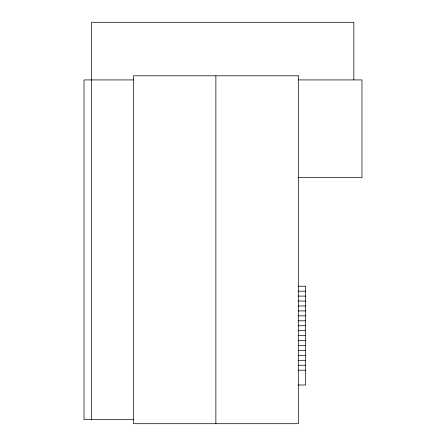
<?xml version="1.0" encoding="UTF-8"?>
<svg xmlns="http://www.w3.org/2000/svg" width="446" height="446" viewBox="0 0 446 446"><rect width="100%" height="100%" fill="white"/><g stroke="black" fill="none" stroke-linecap="round" stroke-linejoin="round"><path stroke-width="0.67" d="M133.571 79.923L84.026 79.923L84.026 419.586L133.722 419.586M298.441 79.923L361.974 79.923L361.974 177.558L298.385 177.558M298.19 286.22L305.599 286.22L305.599 385.01L298.19 385.01M298.19 291.16L305.599 291.16M298.19 296.099L305.599 296.099M298.19 301.039L305.599 301.039M298.19 305.978L305.599 305.978M298.19 310.918L305.599 310.918M298.19 315.857L305.599 315.857M298.19 320.797L305.599 320.797M298.19 325.736L305.599 325.736M298.19 330.676L305.599 330.676M298.19 335.615L305.599 335.615M298.19 340.554L305.599 340.554M298.19 345.494L305.599 345.494M298.19 350.433L305.599 350.433M298.19 355.373L305.599 355.373M298.19 360.312L305.599 360.312M298.19 365.252L305.599 365.252M298.19 370.191L305.599 370.191M353.84 79.923L353.84 22.3L91.564 22.3L91.564 419.586M215.87 75.809L215.87 423.7M298.318 75.809L133.421 75.809L133.421 423.7L298.318 423.7L298.318 75.809"/></g></svg>
